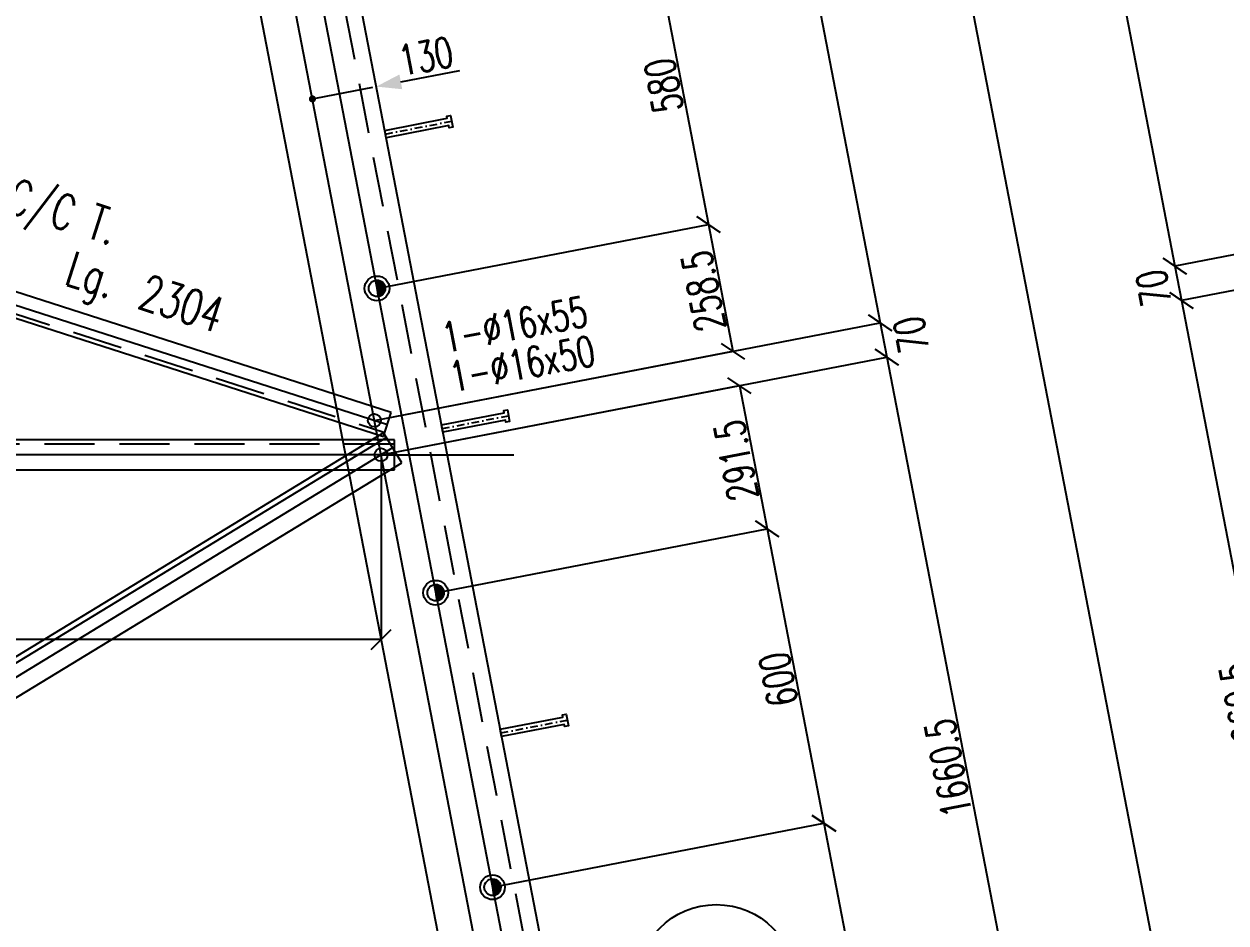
# Model space of a CAD drawing. Extents: x 686686 to 702906, y -4957 to 6593.
# Drawn here: x 694719 to 697122, y 2741 to 4539 of the extents above; entities that cross this region are included whole.
import ezdxf
from ezdxf.enums import TextEntityAlignment as Align

# ---------------------------------------------------------------- set-up
doc = ezdxf.new("R2010")
doc.units = 0
doc.header["$LTSCALE"] = 200
doc.header["$MEASUREMENT"] = 0
doc.linetypes.add('DASHDOT', pattern=[1, 0.5, -0.25, 0, -0.25])
doc.linetypes.add('DASHED', pattern=[0.75, 0.5, -0.25])
doc.layers.get('0').update_dxf_attribs({"linetype": 'CONTINUOUS'})
for name, color, linetype in [('ASSI', 6, 'CONTINUOUS'), ('BOLLINI_1', 7, 'CONTINUOUS'), ('Echelon', 1, 'CONTINUOUS'), ('FORI', 2, 'CONTINUOUS'), ('LINEA_ANG', 2, 'CONTINUOUS'), ('LS', 7, 'CONTINUOUS'), ('MZ', 6, 'DASHDOT'), ('QT_MAL', 7, 'CONTINUOUS'), ('QT_MPR', 7, 'CONTINUOUS'), ('QT_MSP', 7, 'CONTINUOUS'), ('TRAT-Y', 7, 'DASHED')]:
    doc.layers.add(name, color=color, linetype=linetype)
doc.styles.add('QUOTE', font='ROMANS8.SHX', dxfattribs={"width": 0.7})
doc.styles.add('RQL', font='ROMANS8.SHX', dxfattribs={"width": 0.7})
doc.styles.add('RS', font='ROMANS8.shx', dxfattribs={"width": 0.7})
doc.styles.get("Standard").update_dxf_attribs({"font": 'ROMANS8.SHX', "width": 0.7})
doc.dimstyles.new('FRECCE1', dxfattribs={"dimtxt": 60, "dimasz": 6.66, "dimexe": 0, "dimexo": 0, "dimgap": 1, "dimtad": 1, "dimzin": 0, "dimdsep": 46, "dimtxsty": 'RS', "dimblk1": 'QUOTP', "dimblk2": 'QUOTF', "dimsah": 1, "dimcen": 0, "dimclrd": 2, "dimclre": 2, "dimclrt": 7, "dimadec": 0, "dimazin": 0, "dimtfac": 1, "dimtix": 1, "dimtmove": 2, "dimatfit": 3, "dimldrblk": 'QUOTP', "dimfxl": 1, "dimtolj": 1, "dimtzin": 0, "dimarcsym": 0})
doc.dimstyles.new('TRATTO', dxfattribs={"dimscale": 0, "dimtxt": 60, "dimasz": 40, "dimexe": 0, "dimexo": 0, "dimgap": 5, "dimtad": 1, "dimrnd": 0.5, "dimdsep": 46, "dimtxsty": 'RS', "dimblk1": 'OBLIQUE', "dimblk2": 'OBLIQUE', "dimsah": 1, "dimcen": 0.09, "dimclrd": 2, "dimclre": 2, "dimclrt": 7, "dimadec": 0, "dimazin": 0, "dimtfac": 1, "dimtix": 1, "dimtmove": 2, "dimatfit": 3, "dimfxl": 1, "dimtolj": 1, "dimtzin": 0, "dimarcsym": 0})

# ---------------------------------------------------------------- blocks, each defined once
blk = doc.blocks.new('ASSE98')
blk.add_line((0, 0), (1, 0))
at = {"color": 7, "style": 'QUOTE', "width": 0.5, "flags": 1}
for tag, p in [('TI', (1.38308, 6.82731)), ('DI_S', (1.38308, 6.42178)), ('D_S', (1.38308, 6.02092)), ('E_S', (1.38308, 5.68065)), ('NFORI', (1.36454, 5.29792)), ('ALAR', (1.36349, 4.93246)), ('FAM', (1.3775, 4.54645)), ('ALA', (1.38308, 4.19257)), ('DISP2', (1.38308, 3.84971)), ('DISP1', (1.38308, 3.50686)), ('PINZAF', (1.38308, 3.164)), ('PINZAI', (1.38308, 2.82114)), ('TRP', (1.38308, 2.47829)), ('NP', (1.38308, 2.13543)), ('SV', (1.38308, 1.79257)), ('PESO', (1.38308, 1.44971)), ('QUA', (1.38308, 1.10686)), ('LUN', (1.38308, 0.764)), ('PROF', (1.38308, 0.42114)), ('POS', (1.38308, 0.07829))]:
    blk.add_attdef(tag, p, '', height=0.2, dxfattribs=at)
at = {"color": 7, "flags": 1}
for tag, p in [('LAV1', (3.07431, 6.82847)), ('LAV2', (3.07431, 6.49513)), ('LAV3', (3.07431, 6.1618)), ('LAV4', (3.07431, 5.82847)), ('LAV5', (3.07431, 5.49513)), ('LAV6', (3.07431, 5.1618)), ('LAV7', (3.07431, 4.82847)), ('LAV8', (3.07431, 4.49513)), ('LAV9', (3.07431, 4.1618)), ('LAV10', (3.07431, 3.82847))]:
    blk.add_attdef(tag, p, '', height=0.2, dxfattribs=at)
blk = doc.blocks.new('16')
blk.add_circle((0, 0), 1)
blk = doc.blocks.new('_OBLIQUE')
at = {"color": 0, "linetype": 'ByBlock'}
blk.add_line((-0.5, -0.5), (0.5, 0.5), dxfattribs=at)
blk = doc.blocks.new('*D27')
at = {"layer": 'QT_MPR', "color": 2, "lineweight": -2, "transparency": 16777216}
for p, q in [((694935.1, 5698.7), (693072, 4941.4)), ((695140.9, 5192.5), (694935.1, 5698.7)), ((693277.8, 4435.2), (693072, 4941.4))]:
    blk.add_line(p, q, dxfattribs=at)
at = {"layer": 'QT_MPR', "color": 2, "lineweight": -2, "transparency": 16777216, "xscale": 40, "yscale": 40, "zscale": 40}
for p, rotation in [((694935.1, 5698.7), 22.12093125616115), ((693072, 4941.4), 202.1209312561611)]:
    blk.add_blockref('_OBLIQUE', p, dxfattribs=dict(at, rotation=rotation))
at = {"layer": 'QT_MPR', "color": 7, "transparency": 16777216, "insert": (693990.4, 5352.5), "char_height": 60, "attachment_point": 5, "rotation": 22.1209, "style": 'RS'}
blk.add_mtext('\\A1;2011.5', dxfattribs=at)
blk = doc.blocks.new('*D29')
at = {"layer": 'QT_MPR', "color": 2, "lineweight": -2, "transparency": 16777216}
for p, q in [((693423.8, 3677.9), (693423.8, 3308)), ((695433, 3677.9), (695433, 3308)), ((695433, 3308), (693423.8, 3308))]:
    blk.add_line(p, q, dxfattribs=at)
at = {"layer": 'QT_MPR', "color": 2, "lineweight": -2, "transparency": 16777216, "xscale": 40, "yscale": 40, "zscale": 40, "rotation": 180}
blk.add_blockref('_OBLIQUE', (693423.8, 3308), dxfattribs=at)
at = {"layer": 'QT_MPR', "color": 2, "lineweight": -2, "transparency": 16777216, "xscale": 40, "yscale": 40, "zscale": 40}
blk.add_blockref('_OBLIQUE', (695433, 3308), dxfattribs=at)
at = {"layer": 'QT_MPR', "color": 7, "transparency": 16777216, "insert": (694428.4, 3351.9), "char_height": 60, "attachment_point": 5, "style": 'RS'}
blk.add_mtext('\\A1;2009.5', dxfattribs=at)
blk = doc.blocks.new('QUOTP')
at = {"layer": 'ASSI', "color": 2, "const_width": 1.07}
blk.add_lwpolyline([(-0.53, 0, 1), (0.53, 0, 1)], format="xyb", close=True, dxfattribs=at)
blk = doc.blocks.new('QUOTF')
at = {"layer": 'LS', "color": 2}
blk.add_line((7.5, 0), (25.5, 0), dxfattribs=at)
blk.add_solid([(7.5, 2.25), (0, 0), (7.5, -2.25)], dxfattribs=at)
blk = doc.blocks.new('*D39')
at = {"layer": 'QT_MAL', "color": 2, "lineweight": -2, "transparency": 16777216}
for p, q in [((695302.3, 4390.9), (695416.8, 4413)), ((695423.4, 4414.3), (695423.4, 4414.3)), ((695295.7, 4389.6), (695295.7, 4389.6))]:
    blk.add_line(p, q, dxfattribs=at)
at = {"layer": 'QT_MAL', "color": 2, "lineweight": -2, "transparency": 16777216, "xscale": 6.66, "yscale": 6.66, "zscale": 6.66}
for name, p, rotation in [('QUOTF', (695423.4, 4414.3), 10.91543261024502), ('QUOTP', (695295.7, 4389.6), 190.915432610245)]:
    blk.add_blockref(name, p, dxfattribs=dict(at, rotation=rotation))
at = {"layer": 'QT_MAL', "color": 7, "transparency": 16777216, "insert": (695522.3, 4474.9), "char_height": 60, "attachment_point": 5, "rotation": 10.9154, "style": 'RS'}
blk.add_mtext('\\A1;130', dxfattribs=at)
blk = doc.blocks.new('P20')
at = {"color": 0}
for p, q in [((0, 0.98), (0.02, 1)), ((0, 0.94), (0.06, 1)), ((1, -0.01), (0, 0.99)), ((0, 0.89), (0.1, 0.99)), ((0, 0.85), (0.14, 0.99)), ((0, 0.8), (0.18, 0.98)), ((0, 0.76), (0.22, 0.98)), ((0, 0.71), (0.25, 0.97)), ((0, 0.67), (0.29, 0.96)), ((1, -0.05), (0, 0.95)), ((0, 0.62), (0.32, 0.95)), ((0, 0.58), (0.36, 0.93)), ((0, 0.53), (0.39, 0.92)), ((0, 0.49), (0.42, 0.91)), ((1, -0.09), (0, 0.9)), ((0, 0.44), (0.45, 0.89)), ((0, 0.4), (0.48, 0.88)), ((0.99, -0.13), (0, 0.86)), ((0, 0.35), (0.51, 0.86)), ((0, 0.31), (0.54, 0.84)), ((0, 0.26), (0.56, 0.83)), ((0.99, -0.17), (0, 0.81)), ((0, 0.22), (0.59, 0.81)), ((0, 0.17), (0.61, 0.79)), ((0.98, -0.21), (0, 0.77)), ((0, 0.13), (0.64, 0.77)), ((0, 0.08), (0.66, 0.75)), ((0, 0.04), (0.69, 0.73)), ((0.97, -0.25), (0, 0.72)), ((0, -0.01), (0.71, 0.7)), ((0.96, -0.28), (0, 0.68)), ((0, -0.05), (0.73, 0.68)), ((0, -0.1), (0.75, 0.66)), ((0.95, -0.32), (0, 0.63)), ((0, -0.14), (0.77, 0.63)), ((0, -0.19), (0.79, 0.61)), ((0.94, -0.35), (0, 0.59)), ((0, -0.23), (0.81, 0.58)), ((0, -0.28), (0.83, 0.56)), ((0.92, -0.38), (0, 0.54)), ((0, -0.32), (0.85, 0.53)), ((0.91, -0.41), (0, 0.5)), ((0, -0.36), (0.87, 0.5)), ((0, -0.41), (0.88, 0.47)), ((0.9, -0.44), (0, 0.45)), ((0, -0.45), (0.9, 0.44)), ((0.88, -0.47), (0, 0.41)), ((0, -0.5), (0.91, 0.41)), ((0, -0.54), (0.92, 0.38)), ((0.87, -0.5), (0, 0.36)), ((0, -0.59), (0.94, 0.35)), ((0.85, -0.53), (0, 0.32)), ((0, -0.63), (0.95, 0.31)), ((0, -0.68), (0.96, 0.28)), ((0.83, -0.56), (0, 0.27)), ((0, -0.72), (0.97, 0.25)), ((0.81, -0.58), (0, 0.23)), ((0, -0.77), (0.98, 0.21)), ((0.79, -0.61), (0, 0.18)), ((0, -0.81), (0.99, 0.17)), ((0.77, -0.63), (0, 0.14)), ((0, -0.86), (0.99, 0.13)), ((0.75, -0.66), (0, 0.09)), ((0, -0.9), (1, 0.09)), ((0.73, -0.68), (0, 0.05)), ((0, -0.95), (1, 0.05)), ((0.71, -0.7), (0, 0.01)), ((0, -0.99), (1, 0.01)), ((1, 0.04), (0.04, 1)), ((1, 0.09), (0.09, 1)), ((0.99, 0.14), (0.14, 0.99)), ((0.98, 0.19), (0.19, 0.98)), ((0.97, 0.25), (0.25, 0.97)), ((0.95, 0.31), (0.31, 0.95)), ((0.92, 0.38), (0.38, 0.92)), ((0.88, 0.47), (0.47, 0.88)), ((0.81, 0.59), (0.59, 0.81)), ((0.69, -0.73), (0, -0.04)), ((0.66, -0.75), (0, -0.08)), ((0.64, -0.77), (0, -0.13)), ((0.61, -0.79), (0, -0.17)), ((0.59, -0.81), (0, -0.22)), ((0.56, -0.83), (0, -0.26)), ((0.54, -0.84), (0, -0.31)), ((0.51, -0.86), (0, -0.35)), ((0.48, -0.88), (0, -0.4)), ((0.45, -0.89), (0, -0.44)), ((0.42, -0.91), (0, -0.49)), ((0.39, -0.92), (0, -0.53)), ((0.36, -0.93), (0, -0.58)), ((0.32, -0.95), (0, -0.62)), ((0.29, -0.96), (0, -0.67)), ((0.25, -0.97), (0, -0.71)), ((0.22, -0.98), (0, -0.76)), ((0.18, -0.98), (0, -0.8)), ((0.14, -0.99), (0, -0.85)), ((0.1, -0.99), (0, -0.89)), ((0.04, -1), (1, -0.04)), ((0.09, -1), (1, -0.09)), ((0.14, -0.99), (0.99, -0.14)), ((0.19, -0.98), (0.98, -0.19)), ((0.25, -0.97), (0.97, -0.25)), ((0.31, -0.95), (0.95, -0.31)), ((0.38, -0.92), (0.92, -0.38)), ((0.47, -0.88), (0.88, -0.47)), ((0.59, -0.81), (0.81, -0.59))]:
    blk.add_line(p, q, dxfattribs=at)
for radius in [1.5, 1]:
    blk.add_circle((0, 0), radius)
blk = doc.blocks.new('A$C6E393FD9')
at = {"layer": 'Echelon', "color": 3}
blk.add_lwpolyline([(2.5, 0), (0, 19.8), (168.6, 41.4), (167.9, 47.2), (177.8, 48.5), (181.8, 17.1), (171.9, 15.8), (171.2, 21.6), (2.5, 0)], close=True, dxfattribs=at)
at = {"layer": 'MZ', "ltscale": 0.2}
blk.add_line((1.3, 9.9), (179.8, 32.8), dxfattribs=at)
blk = doc.blocks.new('*D58')
at = {"layer": 'QT_MPR', "color": 2, "lineweight": -2, "transparency": 16777216}
for p, q in [((695174.5, 5308.5), (696426.5, 5549.9)), ((696426.5, 5549.9), (697998.8, -2603.1)), ((696746.8, -2844.6), (697998.8, -2603.1))]:
    blk.add_line(p, q, dxfattribs=at)
at = {"layer": 'QT_MPR', "color": 2, "lineweight": -2, "transparency": 16777216, "xscale": 40, "yscale": 40, "zscale": 40}
for p, rotation in [((696426.5, 5549.9), 100.9154326102449), ((697998.8, -2603.1), 280.9154326102449)]:
    blk.add_blockref('_OBLIQUE', p, dxfattribs=dict(at, rotation=rotation))
at = {"layer": 'QT_MPR', "color": 7, "transparency": 16777216, "insert": (697178.3, 1466.8), "char_height": 60, "attachment_point": 5, "rotation": 100.9154, "style": 'RS'}
blk.add_mtext('\\A1;8303.5', dxfattribs=at)
blk = doc.blocks.new('*D67')
at = {"layer": 'QT_MPR', "color": 2, "lineweight": -2, "transparency": 16777216}
for p, q in [((695140.9, 5192.5), (696152.3, 5387.6)), ((696152.3, 5387.6), (696431.1, 3941.6)), ((695419.7, 3746.6), (696431.1, 3941.6))]:
    blk.add_line(p, q, dxfattribs=at)
at = {"layer": 'QT_MPR', "color": 2, "lineweight": -2, "transparency": 16777216, "xscale": 40, "yscale": 40, "zscale": 40}
for p, rotation in [((696152.3, 5387.6), 100.9154326102449), ((696431.1, 3941.6), 280.9154326102449)]:
    blk.add_blockref('_OBLIQUE', p, dxfattribs=dict(at, rotation=rotation))
at = {"layer": 'QT_MPR', "color": 7, "transparency": 16777216, "insert": (696257.3, 4658), "char_height": 60, "attachment_point": 5, "rotation": 100.9154, "style": 'RS'}
blk.add_mtext('\\A1;1472.5', dxfattribs=at)
blk = doc.blocks.new('*D68')
at = {"layer": 'QT_MPR', "color": 2, "lineweight": -2, "transparency": 16777216}
for p, q in [((695419.7, 3746.6), (696431.1, 3941.6)), ((696431.1, 3941.6), (696444.4, 3872.9)), ((695433, 3677.9), (696444.4, 3872.9))]:
    blk.add_line(p, q, dxfattribs=at)
at = {"layer": 'QT_MPR', "color": 2, "lineweight": -2, "transparency": 16777216, "xscale": 40, "yscale": 40, "zscale": 40}
for p, rotation in [((696431.1, 3941.6), 100.9154326102449), ((696444.4, 3872.9), 280.9154326102449)]:
    blk.add_blockref('_OBLIQUE', p, dxfattribs=dict(at, rotation=rotation))
at = {"layer": 'QT_MPR', "color": 7, "transparency": 16777216, "insert": (696493.1, 3917.9), "char_height": 60, "attachment_point": 5, "rotation": 100.9154, "style": 'RS'}
blk.add_mtext('\\A1;70', dxfattribs=at)
blk = doc.blocks.new('*D69')
at = {"layer": 'QT_MPR', "color": 2, "lineweight": -2, "transparency": 16777216}
for p, q in [((695433, 3677.9), (696444.4, 3872.9)), ((696444.4, 3872.9), (696758.8, 2242.3)), ((695747.5, 2047.2), (696758.8, 2242.3))]:
    blk.add_line(p, q, dxfattribs=at)
at = {"layer": 'QT_MPR', "color": 2, "lineweight": -2, "transparency": 16777216, "xscale": 40, "yscale": 40, "zscale": 40}
for p, rotation in [((696444.4, 3872.9), 100.9154326102449), ((696758.8, 2242.3), 280.9154326102449)]:
    blk.add_blockref('_OBLIQUE', p, dxfattribs=dict(at, rotation=rotation))
at = {"layer": 'QT_MPR', "color": 7, "transparency": 16777216, "insert": (696567.2, 3051), "char_height": 60, "attachment_point": 5, "rotation": 100.9154, "style": 'RS'}
blk.add_mtext('\\A1;1660.5', dxfattribs=at)
blk = doc.blocks.new('*D78')
at = {"layer": 'QT_MSP', "color": 2, "lineweight": -2, "transparency": 16777216}
for p, q in [((695315, 4580.2), (695977.8, 4708)), ((695977.8, 4708), (696087.6, 4138.5)), ((695424.8, 4010.7), (696087.6, 4138.5))]:
    blk.add_line(p, q, dxfattribs=at)
at = {"layer": 'QT_MSP', "color": 2, "lineweight": -2, "transparency": 16777216, "xscale": 40, "yscale": 40, "zscale": 40}
for p, rotation in [((695977.8, 4708), 100.9154326102449), ((696087.6, 4138.5), 280.9154326102449)]:
    blk.add_blockref('_OBLIQUE', p, dxfattribs=dict(at, rotation=rotation))
at = {"layer": 'QT_MSP', "color": 7, "transparency": 16777216, "insert": (695998.3, 4416.6), "char_height": 60, "attachment_point": 5, "rotation": 100.9154, "style": 'RS'}
blk.add_mtext('\\A1;580', dxfattribs=at)
blk = doc.blocks.new('*D79')
at = {"layer": 'QT_MSP', "color": 2, "lineweight": -2, "transparency": 16777216}
for p, q in [((695424.8, 4010.7), (696087.6, 4138.5)), ((696087.6, 4138.5), (696136.5, 3884.8)), ((695419.7, 3746.6), (696136.5, 3884.8))]:
    blk.add_line(p, q, dxfattribs=at)
at = {"layer": 'QT_MSP', "color": 2, "lineweight": -2, "transparency": 16777216, "xscale": 40, "yscale": 40, "zscale": 40}
for p, rotation in [((696087.6, 4138.5), 100.9154326102449), ((696136.5, 3884.8), 280.9154326102449)]:
    blk.add_blockref('_OBLIQUE', p, dxfattribs=dict(at, rotation=rotation))
at = {"layer": 'QT_MSP', "color": 7, "transparency": 16777216, "insert": (696077.7, 4005), "char_height": 60, "attachment_point": 5, "rotation": 100.9154, "style": 'RS'}
blk.add_mtext('\\A1;258.5', dxfattribs=at)
blk = doc.blocks.new('*D80')
at = {"layer": 'QT_MSP', "color": 2, "lineweight": -2, "transparency": 16777216}
for p, q in [((695433, 3677.9), (696149.8, 3816.1)), ((696149.8, 3816.1), (696205, 3529.7)), ((695542.2, 3401.9), (696205, 3529.7))]:
    blk.add_line(p, q, dxfattribs=at)
at = {"layer": 'QT_MSP', "color": 2, "lineweight": -2, "transparency": 16777216, "xscale": 40, "yscale": 40, "zscale": 40}
for p, rotation in [((696149.8, 3816.1), 100.9154326102449), ((696205, 3529.7), 280.9154326102449)]:
    blk.add_blockref('_OBLIQUE', p, dxfattribs=dict(at, rotation=rotation))
at = {"layer": 'QT_MSP', "color": 7, "transparency": 16777216, "insert": (696143, 3666.3), "char_height": 60, "attachment_point": 5, "rotation": 100.9154, "style": 'RS'}
blk.add_mtext('\\A1;291.5', dxfattribs=at)
blk = doc.blocks.new('*D81')
at = {"layer": 'QT_MSP', "color": 2, "lineweight": -2, "transparency": 16777216}
for p, q in [((695542.2, 3401.9), (696205, 3529.7)), ((696205, 3529.7), (696318.6, 2940.6)), ((695655.8, 2812.7), (696318.6, 2940.6))]:
    blk.add_line(p, q, dxfattribs=at)
at = {"layer": 'QT_MSP', "color": 2, "lineweight": -2, "transparency": 16777216, "xscale": 40, "yscale": 40, "zscale": 40}
for p, rotation in [((696205, 3529.7), 100.9154326102449), ((696318.6, 2940.6), 280.9154326102449)]:
    blk.add_blockref('_OBLIQUE', p, dxfattribs=dict(at, rotation=rotation))
at = {"layer": 'QT_MSP', "color": 7, "transparency": 16777216, "insert": (696227.5, 3228.5), "char_height": 60, "attachment_point": 5, "rotation": 100.9154, "style": 'RS'}
blk.add_mtext('\\A1;600', dxfattribs=at)
blk = doc.blocks.new('*D82')
at = {"layer": 'QT_MSP', "color": 2, "lineweight": -2, "transparency": 16777216}
for p, q in [((695655.8, 2812.7), (696318.6, 2940.6)), ((696318.6, 2940.6), (696432.3, 2351.4)), ((695769.5, 2223.6), (696432.3, 2351.4))]:
    blk.add_line(p, q, dxfattribs=at)
at = {"layer": 'QT_MSP', "color": 2, "lineweight": -2, "transparency": 16777216, "xscale": 40, "yscale": 40, "zscale": 40}
for p, rotation in [((696318.6, 2940.6), 100.9154326102449), ((696432.3, 2351.4), 280.9154326102449)]:
    blk.add_blockref('_OBLIQUE', p, dxfattribs=dict(at, rotation=rotation))
at = {"layer": 'QT_MSP', "color": 7, "transparency": 16777216, "insert": (696341.1, 2639.4), "char_height": 60, "attachment_point": 5, "rotation": 100.9154, "style": 'RS'}
blk.add_mtext('\\A1;600', dxfattribs=at)
blk = doc.blocks.new('*D100')
at = {"layer": 'QT_MPR', "color": 2, "lineweight": -2, "transparency": 16777216}
for p, q in [((697752.8, 5696.2), (696741.4, 5501.2)), ((696741.4, 5501.2), (697020.3, 4055.2)), ((698031.6, 4250.3), (697020.3, 4055.2))]:
    blk.add_line(p, q, dxfattribs=at)
at = {"layer": 'QT_MPR', "color": 2, "lineweight": -2, "transparency": 16777216, "xscale": 40, "yscale": 40, "zscale": 40}
for p, rotation in [((696741.4, 5501.2), 100.9154326102486), ((697020.3, 4055.2), 280.9154326102486)]:
    blk.add_blockref('_OBLIQUE', p, dxfattribs=dict(at, rotation=rotation))
at = {"layer": 'QT_MPR', "color": 7, "transparency": 16777216, "insert": (696836.6, 4822.5), "char_height": 60, "attachment_point": 5, "rotation": 100.9154, "style": 'RS'}
blk.add_mtext('\\A1;1472.5', dxfattribs=at)
blk = doc.blocks.new('*D101')
at = {"layer": 'QT_MPR', "color": 2, "lineweight": -2, "transparency": 16777216}
for p, q in [((698031.6, 4250.3), (697020.3, 4055.2)), ((698044.9, 4181.6), (697033.5, 3986.5)), ((697020.3, 4055.2), (697033.5, 3986.5))]:
    blk.add_line(p, q, dxfattribs=at)
at = {"layer": 'QT_MPR', "color": 2, "lineweight": -2, "transparency": 16777216, "xscale": 40, "yscale": 40, "zscale": 40}
for p, rotation in [((697020.3, 4055.2), 100.9154326102486), ((697033.5, 3986.5), 280.9154326102486)]:
    blk.add_blockref('_OBLIQUE', p, dxfattribs=dict(at, rotation=rotation))
at = {"layer": 'QT_MPR', "color": 7, "transparency": 16777216, "insert": (696978, 4011.5), "char_height": 60, "attachment_point": 5, "rotation": 100.9154, "style": 'RS'}
blk.add_mtext('\\A1;70', dxfattribs=at)
blk = doc.blocks.new('*D102')
at = {"layer": 'QT_MPR', "color": 2, "lineweight": -2, "transparency": 16777216}
for p, q in [((698044.9, 4181.6), (697033.5, 3986.5)), ((697033.5, 3986.5), (697348, 2355.9)), ((698359.3, 2550.9), (697348, 2355.9))]:
    blk.add_line(p, q, dxfattribs=at)
at = {"layer": 'QT_MPR', "color": 2, "lineweight": -2, "transparency": 16777216, "xscale": 40, "yscale": 40, "zscale": 40}
for p, rotation in [((697033.5, 3986.5), 100.9154326102486), ((697348, 2355.9), 280.9154326102486)]:
    blk.add_blockref('_OBLIQUE', p, dxfattribs=dict(at, rotation=rotation))
at = {"layer": 'QT_MPR', "color": 7, "transparency": 16777216, "insert": (697156.4, 3164.6), "char_height": 60, "attachment_point": 5, "rotation": 100.9154, "style": 'RS'}
blk.add_mtext('\\A1;1660.5', dxfattribs=at)
blk = doc.blocks.new('xxx')
blk.add_circle((0, 0), 8)
at = {"color": 3, "style": 'RQL', "width": 0.7}
blk.add_attdef('POS', text='', height=4, dxfattribs=at).set_placement((0, 0), align=Align.MIDDLE)
at = {"color": 3, "style": 'RQL', "width": 0.7, "flags": 1}
blk.add_attdef('POS1', (-0.39, -5.42), '', height=2, dxfattribs=at)
at = {"style": 'RQL', "width": 0.7, "flags": 1}
blk.add_attdef('TIPO', (-0.39, -8.66), '', height=2, dxfattribs=at)
blk = doc.blocks.new('bull')
at = {"style": 'RS', "width": 0.7, "flags": 1}
for tag, p in [('NN', (-12.25, 0)), ('DIAMETRO', (0, -4.86)), ('SERRAGGIO', (0, -9.71)), ('LUNGHEZZA', (0, -14.57)), ('NB', (0, -19.43)), ('TIPO', (0, -24.12)), ('EL', (-0.14, -29))]:
    blk.add_attdef(tag, p, '', height=3, dxfattribs=at)
at = {"style": 'RS', "width": 0.7}
blk.add_attdef('BULLONE', (0, 0), '', height=3, dxfattribs=at)

msp = doc.modelspace()

# ---------------------------------------------------------------- linework, layer by layer
at = {"layer": 'LINEA_ANG'}
for p, q in [((696746.691, -2447.657), (695124.255, 5965.328)), ((694927.874, 5927.456), (696550.31, -2485.529)), ((695453.152, 3762.111), (693259.71, 4467.254)), ((693244.407, 4419.653), (695437.849, 3714.51)), ((695437.849, 3714.51), (695453.152, 3762.111)), ((695459.996, 3707.858), (691386.996, 3707.858)), ((695437.838, 3721.796), (692715.55, 2062.732)), ((695474.266, 3662.022), (695437.838, 3721.796)), ((695459.996, 3647.858), (695459.996, 3707.858)), ((692751.979, 2002.958), (695474.266, 3662.022)), ((691386.996, 3647.858), (695459.996, 3647.858))]:
    msp.add_line(p, q, dxfattribs=at)
at = {"layer": 'LINEA_ANG', "color": 2}
msp.add_line((695443.562, 3712.403), (692721.275, 2053.339), dxfattribs=at)
at = {"layer": 'LS', "color": 6}
for p, q in [((695050.602, 5951.125), (696863.62, -3450.103)), ((696414.987, -1414.16), (695140.895, 5192.523))]:
    msp.add_line(p, q, dxfattribs=at)
at = {"layer": 'LS', "color": 2}
msp.add_line((695432.996, 3677.858), (695698.177, 3677.858), dxfattribs=at)
at = {"layer": 'TRAT-Y'}
for p, q in [((696715.27, -2453.717), (695092.834, 5959.269)), ((693247.009, 4427.746), (695440.451, 3722.602)), ((695459.996, 3698.858), (691386.996, 3698.858))]:
    msp.add_line(p, q, dxfattribs=at)

# ---------------------------------------------------------------- block references
at = {"layer": 'ASSI', "xscale": 8568, "rotation": 100.9154326102449}
msp.add_blockref('ASSE98', (696746.691, -2447.657), dxfattribs=at)
at = {"layer": 'ASSI'}
ref = msp.add_blockref('ASSE98', (693252.058, 4443.454), dxfattribs=dict(at, xscale=2304, zscale=2304, rotation=342.178545377419))
ref.add_attrib('PROF', 'L50x4', (694463.219, 4127.295), dxfattribs={"layer": '0', "color": 2, "height": 70, "rotation": 342.178545, "style": 'QUOTE', "width": 0.7})
ref.add_attrib('LUN', '2304', (694943.86, 3972.779), dxfattribs={"layer": '0', "color": 2, "height": 70, "rotation": 342.178545, "style": 'QUOTE', "width": 0.7})
ref.add_attrib('PESO', '2250 C/C T.', (694488.582, 4226.848), dxfattribs={"layer": '0', "color": 2, "height": 70, "rotation": 342.178545, "style": 'QUOTE', "width": 0.7})
ref.add_attrib('SV', 'Lg.', (694797.122, 4019.952), dxfattribs={"layer": '0', "color": 2, "height": 70, "rotation": 342.178545, "style": 'QUOTE', "width": 0.7})
for p, xscale, zscale, rotation in [((695459.996, 3677.858), 4073, 4073, 180), ((695456.052, 3691.909), 3188, 3188, 211.3597007978445)]:
    msp.add_blockref('ASSE98', p, dxfattribs=dict(at, xscale=xscale, zscale=zscale, rotation=rotation))
at = {"layer": 'BOLLINI_1', "xscale": 19.99799999950235, "yscale": 19.99799999950235, "zscale": 19.99799999950235}
msp.add_blockref('xxx', (696103.258, 2618.055), dxfattribs=at).add_auto_attribs({'POS': '715'})
at = {"layer": 'FORI', "xscale": 16.5, "yscale": 16.5, "zscale": 16.5, "rotation": 7.543052222774039}
for p in [(695424.819, 4010.662), (695542.222, 3401.879), (695655.838, 2812.734)]:
    msp.add_blockref('P20', p, dxfattribs=at)
at = {"layer": 'FORI', "xscale": 13, "yscale": 13, "zscale": 13}
for p in [(695419.741, 3746.592), (695432.996, 3677.858)]:
    msp.add_blockref('16', p, dxfattribs=at)
at = {"layer": 'LS', "color": 6, "xscale": 0.7500000000000001, "yscale": 0.7500000000000001, "zscale": 0.7500000000000001, "rotation": 3.618223307568464}
for p in [(695441.182, 4311.954), (695554.798, 3722.809), (695672.201, 3114.026)]:
    msp.add_blockref('A$C6E393FD9', p, dxfattribs=at)
at = {"layer": 'LS', "color": 7, "xscale": 20, "yscale": 20, "zscale": 20, "rotation": 10.85175679260088}
for p, values in [((695561.625, 3881.019), {'BULLONE': '1-%%c16x55                '}), ((695576.686, 3802.45), {'BULLONE': '1-%%c16x50                '})]:
    msp.add_blockref('bull', p, dxfattribs=at).add_auto_attribs(values)

# ---------------------------------------------------------------- dimensions: what is measured, and where the dimension line sits
at = {"layer": 'QT_MAL'}
dim = msp.add_linear_dim(base=(695423.377, 4414.262), p1=(695295.729, 4389.645), p2=(695423.377, 4414.262), angle=10.915433, text='130', dimstyle='FRECCE1', dxfattribs=at)
dim.commit()
dim.dimension.update_dxf_attribs({"geometry": '*D39', "text_midpoint": (695522.327, 4474.937), "dimtype": 128})
at = {"layer": 'QT_MPR'}
for base, p1, p2, angle, text, picture, middle in [((693072.002, 4941.388), (695140.895, 5192.523), (693277.763, 4435.19), 22.120931, '2011.5', '*D27', (693990.388, 5352.478)), ((696431.106, 3941.632), (695140.895, 5192.523), (695419.741, 3746.592), 100.915433, '1472.5', '*D67', (696257.316, 4657.97)), ((697033.506, 3986.515), (698031.616, 4250.289), (698044.871, 4181.555), 100.915433, '70', '*D101', (696978, 4011.455)), ((697347.967, 2355.906), (698044.871, 4181.555), (698359.332, 2550.946), 100.915433, '1660.5', '*D102', (697156.37, 3164.583)), ((696444.361, 3872.899), (695419.741, 3746.592), (695432.996, 3677.858), 100.915433, '70', '*D68', (696493.11, 3917.945)), ((696758.823, 2242.29), (695432.996, 3677.858), (695747.458, 2047.249), 100.915433, '1660.5', '*D69', (696567.225, 3050.967))]:
    dim = msp.add_linear_dim(base=base, p1=p1, p2=p2, angle=angle, text=text, dimstyle='TRATTO', override={"dimscale": 1}, dxfattribs=at)
    dim.commit()
    dim.dimension.update_dxf_attribs({"geometry": picture, "text_midpoint": middle, "dimtype": 128})
for base, p1, p2, picture, middle in [((697020.251, 4055.248), (697752.769, 5696.22), (698031.616, 4250.289), '*D100', (696836.634, 4822.543)), ((697998.787, -2603.142), (695174.538, 5308.467), (696746.845, -2844.578), '*D58', (697178.267, 1466.753))]:
    dim = msp.add_linear_dim(base=base, p1=p1, p2=p2, angle=100.915433, dimstyle='TRATTO', override={"dimscale": 1}, dxfattribs=at)
    dim.commit()
    dim.dimension.update_dxf_attribs({"geometry": picture, "text_midpoint": middle, "dimtype": 128})
dim = msp.add_linear_dim(base=(693423.814, 3308.025), p1=(695432.996, 3677.858), p2=(693423.814, 3677.858), text='2009.5', dimstyle='TRATTO', override={"dimscale": 1}, dxfattribs=at)
dim.commit()
dim.dimension.update_dxf_attribs({"geometry": '*D29', "text_midpoint": (694428.405, 3351.889), "dimtype": 128})
at = {"layer": 'QT_MSP'}
for base, p1, p2, text, picture, middle in [((696087.616, 4138.482), (695314.99, 4580.168), (695424.819, 4010.662), '580', '*D78', (695998.335, 4416.607)), ((696136.534, 3884.824), (695424.819, 4010.662), (695419.741, 3746.592), '258.5', '*D79', (696077.708, 4005.025)), ((696205.019, 3529.699), (695432.996, 3677.858), (695542.222, 3401.879), '291.5', '*D80', (696143.037, 3666.267)), ((696318.635, 2940.554), (695542.222, 3401.879), (695655.838, 2812.734), '600', '*D81', (696227.461, 3228.499)), ((696432.251, 2351.41), (695655.838, 2812.734), (695769.454, 2223.59), '600', '*D82', (696341.076, 2639.354))]:
    dim = msp.add_linear_dim(base=base, p1=p1, p2=p2, angle=100.915433, text=text, dimstyle='TRATTO', override={"dimscale": 1}, dxfattribs=at)
    dim.commit()
    dim.dimension.update_dxf_attribs({"geometry": picture, "text_midpoint": middle, "dimtype": 128})

doc.saveas('drawing.dxf')
